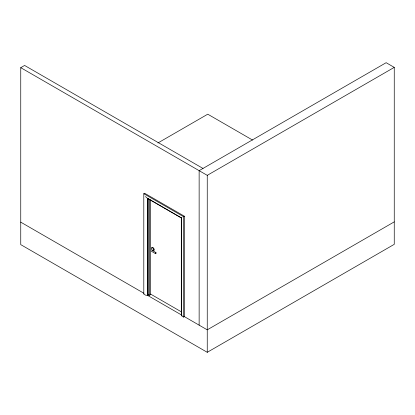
<?xml version="1.0" encoding="UTF-8"?>
<svg xmlns="http://www.w3.org/2000/svg" width="415" height="415" viewBox="0 0 415 415"><rect width="100%" height="100%" fill="white"/><g stroke="black" fill="none" stroke-linecap="round" stroke-linejoin="round"><path stroke-width="0.62" d="M199.138 325.153L199.138 170.664L386.142 62.696L394.25 67.375L394.25 244.336L207.246 352.304L20.75 244.632L20.75 67.671L24.599 65.446L202.992 168.438M157.923 142.962L207.754 114.192L252.559 140.062M147.04 295.356L145.421 295.075L143.798 294.136L143.798 193.717L144.607 193.25L184.338 216.189L184.338 316.609L183.529 317.076L181.905 316.142L181.422 315.203M20.75 67.671L207.246 175.343L394.25 67.375M181.905 217.595L181.422 217.875L147.444 198.168L147.444 295.309M143.798 193.717L183.529 216.656L184.338 216.189M148.752 294.79L147.647 295.423L147.647 198.515L181.298 217.942L181.298 314.85M148.58 198.624L148.58 294.883L149.353 295.33L150.65 294.583L150.65 199.854M394.25 221.869L207.246 329.832L184.286 316.578M151.823 250.172L156.087 252.631M151.252 251.163L155.516 253.627M150.598 294.085L181.298 311.805M20.75 222.16L144.047 293.343M147.32 295.236L182.164 315.353M147.066 198.048L145.421 196.528M207.246 175.343L207.246 352.304M183.529 216.656L183.529 317.076M181.5 217.828L181.5 314.969M149.353 199.314L149.353 295.33M152.86 248.87A0.576 0.332 60 0 1 153.151 249.374M156.19 253.02A0.576 0.332 -60 0 1 155.9 253.518M155.407 253.233A0.576 0.332 -60 0 1 155.692 252.735M151.755 249.628A1.722 0.991 60 0 1 152.258 247.651A1.722 0.991 60 0 1 153.872 250.006A1.722 0.991 60 0 1 152.097 250.131M151.812 247.957A1.722 0.991 60 0 1 153.187 247.755A1.722 0.991 60 0 1 154.193 249.809A1.722 0.991 60 0 1 153.031 250.453"/></g></svg>
